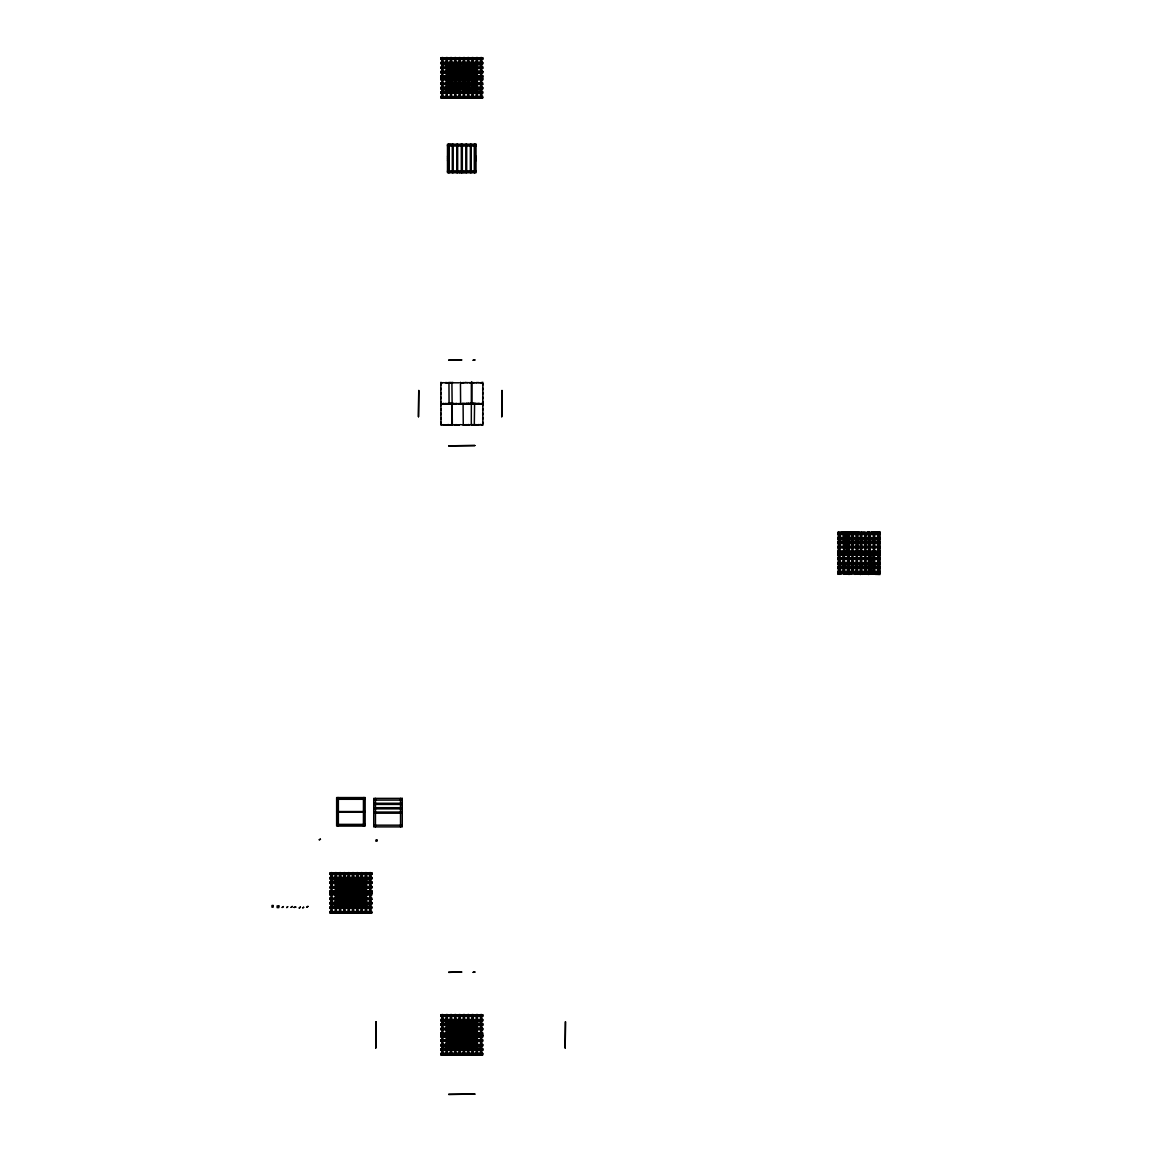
<?xml version="1.0" encoding="UTF-8"?>
<svg xmlns="http://www.w3.org/2000/svg" width="1152" height="1152" viewBox="0 0 1152 1152"><rect width="100%" height="100%" fill="white"/><g stroke="black" fill="none" stroke-linecap="round" stroke-linejoin="round"><path stroke-width="1.5" d="M460.296 382.709L461.707 382.867M452.952 404.035L451.915 403.286M441 424.8L440.856 382.349L442.094 382.867M459.734 403.963L461.203 403.646L459.821 404.006M470.693 403.43C467.51 403.632 472.176 402.941 472.738 404.237M471.37 403.661L473.126 403.69M463.09 424.771L465.178 424.771M482.717 405.677L482.861 403.618M471.37 425.002L471.125 424.685M471.312 424.757L471.37 382.349L472.55 382.838M849.499 531.85L849.082 574.33M838.022 553.234L839.146 552.917L838.31 552.902M857.779 532.08L856.829 531.95M852.019 552.643L848.923 553.046L848.923 574.531L849.643 574.186M852.739 553.349L848.606 552.787M838.022 574.344L839.016 574.085M860.429 553.046L862.819 552.83M861.134 552.888L859.666 553.205M872.698 552.802L868.536 553.046L870.149 553.334M868.248 553.219L869.069 552.643M868.176 553.392L870.667 552.672L869.602 552.946M880.027 552.96L878.443 553.45M872.813 574.171L867.917 574.114L868.536 574.531L868.536 531.691L869.573 531.922L867.643 532.238M453.01 382.594L452.174 382.522M452.894 382.522L451.915 382.896L452.333 425.16L450.605 424.901M471.787 382.522L470.88 382.781M452.059 403.373L451.627 404.15L452.174 403.488M441 424.987L444.456 424.958M471.528 403.675L470.952 404.064M482.861 403.848L482.069 403.92M482.702 404.006L479.189 404.035M849.341 532.051L848.376 531.979L849.384 532.253M857.318 532.181L858.874 532.21M868.954 531.864L867.816 532.08M849.226 552.715L848.779 553.478L850.435 553.579M857.462 553.176L855.922 553.19L858.312 552.946M838.31 574.013L838.31 532.21M879.725 553.478L879.725 552.686L877.738 552.974M445.464 382.81L448.056 382.867M453.571 382.81L458.87 382.81M473.472 382.781L476.539 382.824M478.397 382.565L475.978 382.622M454.507 403.92L453.643 404.064L454.622 404.021M458.136 403.603L459.202 403.618M447.725 424.699L446.674 424.8M469.267 424.843L470.635 424.685M478.31 424.656L475.819 424.944M845.05 531.907L842.069 531.936M850.982 531.835L850.248 531.979M862.79 532.166L861.552 532.051M843.365 553.363L842.314 553.579L847.166 552.787M855.432 552.845L857.779 553.392M862.43 553.147L860.256 552.816M873.216 553.219L873.173 552.398M872.813 552.672L875.045 552.845M867.24 574.099L865.771 574.056M875.045 574.33L880.027 574.502L880.027 531.662L878.904 531.979M445.018 382.68L446.458 382.579M448.79 382.766L451.728 382.565M468.907 382.68L469.267 382.536M442.426 403.574L447.523 403.963M443.477 403.459L444.283 403.546M444.96 403.934L445.896 404.05M465.883 403.459L467.078 403.402M466.171 403.603L466.862 403.474M468.907 403.992L470.246 404.035M448.229 424.685L447.538 424.829M454.68 424.728L455.414 424.958L453.456 424.958M467.539 424.814L465.71 424.642M475.373 424.771L473.242 424.987L474.019 424.656M475.258 424.858L474.106 424.613M873.95 532.037C871.402 532.253 876.571 531.792 874.008 532.195M847.166 553.219L846.115 553.522L848.635 553.219M877.046 531.979L876.355 531.893M854.179 553.493L853.33 553.334L855.922 553.378M862.877 552.686L864.245 552.744M864.605 553.378L863.338 552.773M867.355 552.874L864.806 552.974M839.88 574.142L841.738 574.114M876.989 553.334L875.736 553.334M851.371 573.984L853.618 574.085M871.459 574.07L871.978 574.2M875.232 574.171L875.909 574.214M444.398 382.68L444.226 382.766M451.541 382.882L449.856 382.579M469.901 382.824L470.765 382.68M449.021 403.445L450.058 403.474M450.778 403.286L449.064 404.251L448.963 382.349L449.885 382.867M450.288 403.934L449.237 404.208M450.288 404.122L449.179 404.05M479.65 382.954L482.227 382.882M453.744 403.43L452.938 403.531M458.698 404.006L459.259 403.978M474.739 403.848L473.414 403.387L474.581 403.646L474.293 424.915M474.552 403.992L475.79 404.05M480.341 403.934L482.04 403.589L481.306 403.474M473.414 424.685L472.349 424.742L473.184 424.987M841.262 532.253L842.011 532.08M849.629 532.253L850.363 532.238M861.178 532.022L861.178 532.21M867.067 531.979L867.47 532.109M839.88 553.018L839.65 552.96M839.75 553.435L842.314 553.579M849.082 553.19L847.368 553.522L848.405 553.378M876.874 532.094L878.774 532.051M851.731 553.018L853.618 552.787M856.858 552.686L857.29 552.902M860.818 553.522L861.739 553.277M866.131 553.464L867.47 553.421M866.779 553.579L868.838 552.946M870.466 552.989L871.099 552.931M871.79 553.378L874.858 552.902M845.453 574.085L847.714 574.099M843.566 574.2L846.374 574.013M875.606 552.802L879.134 552.787M878.832 553.32L876.197 553.45M851.314 574.128L850.392 574.142M870.538 574.099L871.373 574.114M467.496 382.565L463.766 382.752M448.661 403.618L447.422 403.531M448.661 424.915L450.418 424.8M872.338 531.864L870.998 532.109M450.23 382.68L451.339 382.579M469.843 382.867L471.946 382.32L471.946 403.805M480.758 382.68L482.861 382.32L482.861 425.16L480.571 424.584L482.558 424.829M442.944 424.642L443.65 424.8M855.576 531.979L854.064 532.109L855.922 532.08M863.165 552.845L862.171 552.845M466.056 382.579L465.322 382.493M446.386 404.107L446.515 404.021M466.358 403.488L465.998 404.107L467.496 403.862M468.403 403.445L469.21 403.402M477.058 403.56L476.467 403.906M459.259 424.958L457.373 425.059L458.51 424.786M469.008 425.016L468.202 424.584L469.21 424.699M477.821 424.944L476.654 424.656M863.77 531.95L863.107 532.195M843.552 553.45L845.05 553.205M851.789 553.176L850.925 553.334M854.338 552.802L853.747 552.888M863.77 553.262L862.978 553.363M845.136 573.912L843.221 573.955M854.741 574.33L856.296 574.214M443.491 382.651L441.576 382.838M474.437 382.608L473.645 382.738M451.397 403.877L452.088 404.136M462.499 403.862L464.443 404.035M472.882 403.488L471.787 403.834L473.256 403.258M474.192 403.834L472.55 404.136M449.698 424.858L450.547 424.757M460.656 424.627L459.317 424.8M840.6 532.224L840.47 532.109M871.243 532.138L872.712 532.21M846.792 552.946L849.082 552.816M871.186 553.291L870.451 553.176L871.79 553.565M856.915 574.128L860.256 574.301M856.613 574.142L858.499 574.142M870.048 574.315L868.781 574.2L869.947 574.128M480.211 403.56L478.368 403.488M878.976 552.974L877.205 552.83M460.886 382.91L463.709 382.91M444.154 404.251L441.274 404.222L441.374 403.474M443.851 404.05L442.094 403.992M450.864 404.194L450.115 403.517L452.333 403.848M461.506 403.603L462.427 403.416M461.707 403.992L462.254 404.05M462.139 424.901L461.578 424.67M838.166 531.893L839.808 532.094M847.584 531.893L848.477 532.282M858.499 552.845L859.997 552.816M859.55 553.349L860.515 553.176M847.771 574.243L848.779 574.013M859.997 573.941L858.557 574.315M878.17 574.315L878.976 574.272M446.645 382.651L447.826 382.723M467.136 382.853L468.446 382.622M478.037 382.853L479.088 382.579M446.328 425.002L445.363 424.973M478.339 404.021L480.283 404.078M456.509 424.886L457.315 424.858M844.69 532.195L847.109 532.066M847.742 532.224L848.534 532.109M852.538 532.123L853.157 531.907M853.387 532.253L852.264 531.95M842.774 552.744L843.278 573.264L844.416 573.264L844.43 532.67L843.278 532.67L843.71 552.902M844.747 553.262L843.883 553.291M859.234 553.522L858.053 553.378M873.878 552.758L875.39 553.19M872.251 574.114L874.152 574.214M448.402 404.179L449.006 404.222M455.083 403.474L456.278 403.661M455.314 404.064L456.739 403.862M468.23 403.862L467.496 404.05M456.638 424.8L455.818 424.57M841.838 552.931L842.53 552.83M865.397 553.378L865.454 553.19M863.971 574.085L863.856 574.2M475.589 403.474L474.97 403.474M841.954 552.672L841.738 552.816M876.082 532.037L875.563 531.907M864.302 552.888L866.045 553.09M456.638 403.315L457.819 404.05M445.666 424.843L444.629 424.742M466.92 424.958L468.144 424.613M865.843 532.282L864.605 532.066M852.797 553.306L852.192 552.787M477.576 403.502L478.685 403.531M477.389 403.531L478.166 403.877M842.746 531.878L843.883 531.792M846.014 532.138L847.224 532.282L846.288 531.893M846.13 553.176L846.13 531.691L846.936 532.123M866.75 574.2L864.418 574.114M445.334 404.194L446.328 403.963M465.005 403.978L465.566 404.093M844.805 553.219L844.661 552.398M865.123 552.787L865.771 552.758M850.91 574.07L850.162 573.955M464.198 382.55L463.406 382.723M470.995 403.661L472.003 403.315M463.219 382.565L462.499 382.752M479.059 424.8L480.514 424.57M473.17 382.565L471.37 382.536M860.155 532.08L858.6 531.907M872.309 552.787L871.229 552.83M845.338 553.392L846.115 553.522M459.734 404.15L458.87 404.107M464.126 403.445L464.774 403.531M856.037 531.965L856.987 532.224M861.365 574.099L862.992 574.258M851.861 531.835L851.861 532.022M843.019 552.6L844.085 552.672M446.054 403.301L445.306 403.646M454.205 403.531L451.757 403.704L451.757 425.189L452.621 424.93M468.259 403.258L467.539 403.33M476.251 403.502L476.986 403.747M850.162 552.658L849.384 553.378M450.907 403.258L451.8 403.474M474.019 403.358L474.811 403.358M450.907 424.555L452.333 424.973M482.04 403.589L482.702 403.646M865.901 552.859L867.802 552.917M871.186 552.888L871.906 553.19M870.394 553.363L868.579 553.378M475.416 403.445L476.856 403.704M447.48 403.718L448.229 403.574M863.64 574.085L862.171 574.33M459.749 403.474L461.506 403.877L460.757 403.978M463.838 404.251L464.573 404.122M447.912 424.584L449.51 424.786M478.44 424.584L479.491 424.742M465.408 403.488L464.89 403.43M864.763 552.715L863.914 552.744M469.008 403.531L467.712 403.646M447.322 404.078L448.056 404.179M478.987 403.69L479.794 403.603M838.958 552.974L840.11 552.974M838.44 574.142L839.765 574.33M440.784 58.061L482.717 58.061M440.784 59.242L482.717 59.242M440.784 62.554L482.717 62.554M441.806 63.648L481.709 63.648M482.717 63.734L440.784 63.907L440.784 62.381L482.717 62.381L482.717 63.907M441.806 64.21L442.944 64.21M446.112 64.21L447.264 64.21M450.418 64.21L451.57 64.21M454.738 64.21L455.875 64.21M459.043 64.21L460.181 64.21M463.349 64.21L464.486 64.21M467.654 64.21L468.792 64.21M471.96 64.21L473.098 64.21M476.266 64.21L477.403 64.21M480.571 64.21L481.709 64.21M448.358 64.498L457.517 64.498L457.517 63.648M475.157 64.498L465.998 64.498L465.998 63.648M441.806 64.786L481.709 64.786M447.494 66.485L476.006 66.485M447.494 66.586L476.006 66.586M482.717 67.046L440.784 66.874L440.784 68.4L482.717 68.4L482.717 66.874M440.784 68.227L482.717 68.227M447.494 70.099L476.006 70.099M447.494 70.2L476.006 70.2M440.784 71.525L482.717 71.525M447.494 71.914L476.006 72M440.784 72.706L482.717 72.706M447.494 73.714L476.006 73.714M447.494 73.944L476.006 73.944M447.494 75.514L476.006 75.514M440.784 76.018L482.717 76.018M440.784 77.198L482.717 77.198M441.806 77.89L442.944 77.89M446.112 77.89L447.264 77.89M450.418 77.89L451.57 77.89M454.723 77.89L455.875 77.89M459.043 77.89L459.043 57.6L460.181 57.6L460.166 98.194L459.029 98.194L459.029 77.89L460.181 77.89M463.334 77.89L464.486 77.89M467.64 77.89L468.792 77.89M471.946 77.89L473.098 77.89M476.251 77.89L477.403 77.89M480.571 77.89L481.709 77.89M440.784 78.595L482.717 78.595M482.717 79.776L440.784 79.949L440.784 78.422L482.717 78.422L482.717 79.949M447.494 80.179L476.006 80.179M447.494 80.266L476.006 80.266M448.358 81.85L447.494 81.85L476.006 81.979L475.157 81.85M440.784 83.074L482.717 82.901L482.717 84.427L440.784 84.427L440.784 82.901M447.494 83.779L476.006 83.779M447.494 83.88L476.006 83.88M440.784 84.254L482.717 84.254M447.494 85.68L476.006 85.594M440.784 87.394L482.717 87.394L482.717 88.92L440.784 88.92L440.784 87.394L482.717 87.566M440.784 88.747L482.717 88.747M447.494 89.294L476.006 89.194M441.806 91.008L481.709 91.008M448.358 91.296L457.517 91.296M465.998 91.296L475.157 91.296M441.806 91.57L442.944 91.57M446.112 91.57L447.25 91.57M450.418 91.57L451.555 91.57M454.723 91.57L455.861 91.57M459.029 91.57L460.166 91.57M463.334 91.57L464.472 91.57M467.64 91.57L468.778 91.57M471.946 91.57L473.083 91.57M476.251 91.57L477.389 91.57M480.571 91.57L481.709 91.57M440.784 92.059L482.717 92.059M440.784 93.24L482.717 93.413L482.717 91.886L440.784 91.886L440.784 93.413M440.784 96.538L482.717 96.365L482.717 97.891L440.784 97.891L440.784 96.365M440.784 97.718L482.717 97.718M449.208 145.08L462.326 145.08M447.494 145.354L476.006 145.354M447.494 145.93L476.006 145.93M447.494 156.283L448.358 156.283M475.157 156.283L476.006 156.283M447.494 157.896L448.358 157.896M475.157 157.896L476.006 157.896M447.494 159.048L448.358 159.048M475.157 159.048L476.006 159.048M447.494 160.661L448.358 160.661M475.157 160.661L476.006 160.661M447.494 171.014L476.006 171.014M447.494 171.59L476.006 171.59M449.208 171.864L474.293 171.864M869.126 532.67L870.264 532.67L870.25 573.264L869.112 573.264L868.694 531.893M837.95 533.146L879.883 533.146M837.95 534.326L879.883 534.326M879.883 537.624L837.95 537.451L837.95 538.978L879.883 538.978L879.883 537.451M837.95 538.805L879.883 538.805M838.973 539.294L840.11 539.294M843.278 539.294L844.43 539.294M847.584 539.294L848.736 539.294M851.904 539.294L853.042 539.294M856.21 539.294L857.347 539.294M860.515 539.294L861.653 539.294M864.821 539.294L865.958 539.294M869.126 539.294L870.264 539.294M873.432 539.294L874.57 539.294M877.738 539.294L878.875 539.294M838.973 539.856L878.875 539.856M837.95 542.117L879.883 542.117M837.95 543.298L879.883 543.298M837.95 546.61L879.883 546.61M879.883 547.79L837.95 547.963L837.95 546.437L879.883 546.437L879.883 547.963M879.883 551.088L837.95 550.915L837.95 552.442L879.883 552.442L879.883 550.915M837.95 552.269L879.883 552.269M851.89 552.974L853.042 552.974M860.501 552.974L861.653 552.974M873.418 552.974L874.57 552.974M837.95 553.666L879.883 553.666M837.95 554.846L879.883 554.846M837.95 558.158L879.883 558.158M837.95 559.339L879.883 559.512L879.883 557.986L837.95 557.986L837.95 559.512M879.883 562.637L837.95 562.464L837.95 563.99L879.883 563.99L879.883 562.464M837.95 563.818L879.883 563.818M838.973 566.078L878.875 566.078M838.973 566.654L840.11 566.654M843.278 566.654L844.416 566.654M847.584 566.654L848.722 566.654M851.89 566.654L853.027 566.654M860.501 566.654L861.638 566.654M864.806 566.654L865.944 566.654M869.112 566.654L870.25 566.654M873.418 566.654L874.555 566.654M877.738 566.654L878.875 566.654M837.95 567.13L879.883 567.13M838.973 567.216L878.875 567.216M837.95 568.31L879.883 568.31M837.95 571.622L879.883 571.622M837.95 572.803L879.883 572.803M860.501 573.264L861.638 573.264L861.653 532.67L860.515 532.67L860.429 574.531M336.643 798.71L365.141 798.71M336.643 799.286L365.141 799.286M373.738 800.093L402.25 800.093M373.738 803.275L402.25 803.275M373.738 804.413L402.25 804.413M373.738 807.696L402.25 807.696M373.738 808.848L402.25 808.848M336.643 811.541L365.141 811.541M336.643 812.102L365.141 812.102M373.738 812.059L402.25 812.059M373.738 813.197L402.25 813.197M336.643 824.371L365.141 824.371M336.643 824.933L365.141 824.933M373.738 825.178L402.25 825.178M329.933 873.13L371.851 873.13M329.933 874.31L371.851 874.31M329.933 877.608L371.851 877.608M330.941 878.702L370.843 878.702M329.933 878.789L371.851 878.789M330.941 879.278L332.078 879.278M335.261 879.278L336.398 879.278M339.566 879.278L340.704 879.278M343.872 879.278L345.01 879.278M348.178 879.278L349.315 879.278M352.483 879.278L353.621 879.278M356.789 879.278L357.926 879.278M361.094 879.278L362.232 879.278M365.4 879.278L366.538 879.278M369.706 879.278L370.843 879.278M337.493 879.552L346.651 879.552M355.133 879.552L364.291 879.552M330.941 879.84L370.843 879.84M329.933 882.101L371.851 882.101M329.933 883.282L371.851 883.282M329.933 887.774L371.851 887.774M365.141 888.768L336.643 888.768L365.141 888.998M336.643 890.669L365.141 890.582M329.933 891.072L371.851 891.072M329.933 892.253L371.851 892.253M330.941 892.958L332.078 892.958M335.246 892.958L336.398 892.958L336.398 872.654L335.261 872.654L335.246 913.248L336.384 913.248L336.384 892.958M339.552 892.958L340.704 892.958M343.858 892.958L345.01 892.958M348.163 892.958L349.315 892.958M352.483 892.958L352.483 872.654L353.621 872.654L353.606 913.248L352.469 913.248L352.469 892.958L353.621 892.958M356.774 892.958L357.926 892.958M361.08 892.958L362.232 892.958M365.386 892.958L366.538 892.958M369.706 892.958L370.843 892.958M329.933 893.65L371.851 893.65M329.933 894.83L371.851 895.003L371.851 893.477L329.933 893.477L329.933 895.003M336.643 896.904L337.493 896.904M364.291 896.904L365.141 896.904M336.643 897.134L365.141 897.134M329.933 898.142L371.851 897.97L371.851 899.496L329.933 899.496L329.933 897.97M329.933 899.323L371.851 899.323M336.643 900.648L365.141 900.749M329.933 902.621L371.851 902.621M329.933 903.802L371.851 903.802M336.643 904.349L365.141 904.262M330.941 906.062L370.843 906.062M337.493 906.35L346.651 906.35L346.651 907.2M364.291 906.35L355.133 906.35L355.133 907.2M330.941 906.638L332.078 906.638M335.246 906.638L336.384 906.638M339.552 906.638L340.69 906.638M343.858 906.638L344.995 906.638M348.163 906.638L349.301 906.638M352.469 906.638L353.606 906.638M356.774 906.638L357.912 906.638M361.08 906.638L362.218 906.638M365.386 906.638L366.523 906.638M369.706 906.638L370.843 906.638M329.933 907.114L371.851 907.114M329.933 908.294L371.851 908.467L371.851 906.941L329.933 906.941L329.933 908.467M329.933 911.606L371.851 911.434L371.851 912.96L329.933 912.96L329.933 911.434M329.933 912.787L371.851 912.787M440.784 1015.056L482.717 1015.056M440.784 1016.237L482.717 1016.237M482.717 1019.549L440.784 1019.376L440.784 1020.902L482.717 1020.902L482.717 1019.376M440.784 1020.73L482.717 1020.73M441.806 1021.205L442.944 1021.205M446.112 1021.205L447.264 1021.205M450.418 1021.205L451.57 1021.205M454.738 1021.205L455.875 1021.205M459.043 1021.205L460.181 1021.205M463.349 1021.205L464.486 1021.205M467.654 1021.205L468.792 1021.205M471.96 1021.205L473.098 1021.205M476.266 1021.205L477.403 1021.205M480.571 1021.205L481.709 1021.205M448.358 1021.493L457.517 1021.493M465.998 1021.493L475.157 1021.493M441.806 1021.766L481.709 1021.766M447.494 1023.581L476.006 1023.581M440.784 1024.027L482.717 1024.027M440.784 1025.208L482.717 1025.208M447.494 1027.094L476.006 1027.195M440.784 1028.52L482.717 1028.52M447.494 1028.894L476.006 1028.894M447.494 1028.995L476.006 1028.995M482.717 1029.701L440.784 1029.874L440.784 1028.347L482.717 1028.347L482.717 1029.874M476.006 1030.709L447.494 1030.795L448.358 1030.925M475.157 1030.925L476.006 1030.925M447.494 1032.509L476.006 1032.509M447.494 1032.61L476.006 1032.61M440.784 1033.013L482.717 1032.84L482.717 1034.366L440.784 1034.366L440.784 1032.84M440.784 1034.194L482.717 1034.194M441.806 1034.885L442.944 1034.885M446.112 1034.885L447.264 1034.885M450.418 1034.885L451.57 1034.885M454.723 1034.885L455.875 1034.885M459.043 1034.885L459.043 1014.595L460.181 1014.595L460.166 1055.174L459.029 1055.174L459.029 1034.885L460.181 1034.885M463.334 1034.885L464.486 1034.885M467.64 1034.885L468.792 1034.885M471.946 1034.885L473.098 1034.885M476.251 1034.885L477.403 1034.885M480.571 1034.885L481.709 1034.885M440.784 1035.576L482.717 1035.576M440.784 1036.757L482.717 1036.757M447.494 1037.16L476.006 1037.261M447.494 1038.845L476.006 1038.845M447.494 1039.061L476.006 1039.061M440.784 1040.069L482.717 1040.069M447.494 1040.875L476.006 1040.774M440.784 1041.25L482.717 1041.422L482.717 1039.896L440.784 1039.896L440.784 1041.422M447.494 1042.574L476.006 1042.574M447.494 1042.675L476.006 1042.675M482.717 1044.562L440.784 1044.389L440.784 1045.915L482.717 1045.915L482.717 1044.389M440.784 1045.742L482.717 1045.742M447.494 1046.189L476.006 1046.189M447.494 1046.29L476.006 1046.29M441.806 1048.003L481.709 1048.003M448.358 1048.277L457.517 1048.277L457.517 1049.141M475.157 1048.277L465.998 1048.277L465.998 1049.141M441.806 1048.565L442.944 1048.565M446.112 1048.565L447.25 1048.565M450.418 1048.565L451.555 1048.565M454.723 1048.565L455.861 1048.565M459.029 1048.565L460.166 1048.565M463.334 1048.565L464.472 1048.565M467.64 1048.565L468.778 1048.565M471.946 1048.565L473.083 1048.565M476.251 1048.565L477.389 1048.565M480.571 1048.565L481.709 1048.565M440.784 1049.04L482.717 1049.04M441.806 1049.141L481.709 1049.141M440.784 1050.221L482.717 1050.221M440.784 1053.533L482.717 1053.533M440.784 1054.714L482.717 1054.714L482.717 1053.36L440.784 1053.36L440.784 1054.886L482.717 1054.886M860.256 552.989L859.378 552.787M844.157 552.83L843.293 552.701M464.774 424.656L465.941 424.973M441.965 403.906L440.856 403.661L441.648 403.589M475.474 424.555L476.582 424.786M863.971 553.406L864.835 553.522M866.923 574.33L867.802 574.042M871.488 573.941L871.906 553.018M840.643 552.989L840.413 552.643M846.058 553.493L845.525 552.398M464.731 424.8L464.126 424.742M464.054 403.589L462.946 403.344M445.133 424.814L444.341 424.714M468.619 404.222L467.669 403.992M857.923 553.507L857.621 531.662M463.09 403.459L463.262 425.189M460.613 404.035L460.454 382.32M873.173 538.718L873.173 539.856M873.173 563.659L873.173 567.216M872.323 538.718L872.323 539.856M872.323 552.398L872.323 553.536M872.323 566.078L872.323 567.216M845.525 538.718L845.525 539.856M845.525 566.078L845.525 567.216M844.661 566.078L844.661 567.216M482.717 383.63L482.717 385.157M482.717 388.109L482.717 389.635M482.717 392.602L482.717 394.128M482.717 397.094L482.717 398.621M482.717 401.573L482.717 403.099M482.717 408.643L482.717 410.17M482.717 413.122L482.717 414.648M482.717 417.614L482.717 419.141M482.717 422.107L482.717 423.634M476.006 63.648L476.006 92.146M476.006 1020.629L476.006 1049.141M475.157 63.648L475.157 92.146M475.157 145.93L475.157 171.014M475.157 1020.629L475.157 1049.141M474.869 144.216L474.869 172.728M474.869 1020.629L474.869 1033.099M474.869 1036.67L474.869 1049.141M474.293 144.216L474.293 172.728M471.211 144.216L471.211 172.728M471.211 1020.629L471.211 1033.099M471.211 1036.67L471.211 1049.141M470.347 144.216L470.347 172.728M470.347 1020.629L470.347 1033.099M470.347 1036.67L470.347 1049.141M467.208 63.648L467.208 64.498M467.208 1048.277L467.208 1049.141M466.69 144.216L466.69 172.728M466.69 1020.629L466.69 1033.099M466.69 1036.67L466.69 1049.141M465.84 144.216L465.84 172.728M465.84 1020.629L465.84 1033.099M465.84 1036.67L465.84 1049.141M463.939 171.864L463.939 172.728M462.326 144.216L462.326 172.728M462.182 1020.629L462.182 1033.099M462.182 1036.67L462.182 1049.141M461.318 144.216L461.318 172.728M461.318 1020.629L461.318 1033.099M461.318 1036.67L461.318 1049.141M461.189 144.216L461.189 145.08M461.189 171.864L461.189 172.728M459.576 171.864L459.576 172.728M457.661 144.216L457.661 172.728M457.661 1020.629L457.661 1033.099M457.661 1036.67L457.661 1049.141M456.811 144.216L456.811 172.728M456.811 1020.629L456.811 1033.099M456.811 1036.67L456.811 1049.141M456.307 63.648L456.307 64.498M456.307 1048.277L456.307 1049.141M453.154 144.216L453.154 172.728M453.154 1020.629L453.154 1033.099M453.154 1036.67L453.154 1049.141M452.304 144.216L452.304 172.728M452.304 1020.629L452.304 1033.099M452.304 1036.67L452.304 1049.141M450.821 144.216L450.821 145.08M449.208 144.216L449.208 172.728M448.646 144.216L448.646 172.728M448.646 1020.629L448.646 1033.099M448.646 1036.67L448.646 1049.141M448.358 63.648L448.358 92.146M448.358 145.93L448.358 171.014M448.358 1020.629L448.358 1049.141M447.494 63.648L447.494 92.146M447.494 1020.629L447.494 1049.141M440.784 383.63L440.784 385.157M440.784 388.109L440.784 389.635M440.784 392.602L440.784 394.128M440.784 397.094L440.784 398.621M440.784 401.573L440.784 403.099M440.784 404.15L440.784 405.677M440.784 408.643L440.784 410.17M440.784 413.122L440.784 414.648M440.784 417.614L440.784 419.141M440.784 422.107L440.784 423.634M400.536 798.379L400.536 826.877M375.451 798.379L375.451 826.877M365.141 878.702L365.141 891.173M365.141 892.382L365.141 893.52M365.141 894.73L365.141 907.2M364.291 878.702L364.291 890.597M364.291 892.382L364.291 893.52M364.291 895.32L364.291 907.2M364.003 797.573L364.003 826.07M364.003 878.702L364.003 891.173M364.003 894.73L364.003 907.2M363.442 797.573L363.442 826.07M360.346 878.702L360.346 891.173M360.346 894.73L360.346 907.2M359.496 878.702L359.496 891.173M359.496 894.73L359.496 907.2M356.342 906.35L356.342 907.2M355.838 878.702L355.838 891.173M355.838 894.73L355.838 907.2M354.974 878.702L354.974 891.173M354.974 894.73L354.974 907.2M351.317 878.702L351.317 891.173M351.317 894.73L351.317 907.2M350.467 878.702L350.467 891.173M350.467 894.73L350.467 907.2M346.81 878.702L346.81 891.173M346.81 894.73L346.81 907.2M345.946 878.702L345.946 891.173M345.946 894.73L345.946 907.2M345.442 906.35L345.442 907.2M342.288 878.702L342.288 891.173M342.288 894.73L342.288 907.2M341.438 878.702L341.438 891.173M341.438 894.73L341.438 907.2M338.357 797.573L338.357 826.07M337.781 797.573L337.781 826.07M337.781 878.702L337.781 891.173M337.781 894.73L337.781 907.2M337.493 878.702L337.493 890.597M337.493 892.382L337.493 893.52M337.493 895.32L337.493 907.2M336.643 878.702L336.643 891.173M336.643 892.382L336.643 893.52M336.643 894.73L336.643 907.2M336.355 878.702L336.355 891.173M472.219 424.584L472.954 424.757L472.09 424.67M442.944 57.6L441.806 57.6L441.806 98.194L442.944 98.194L442.944 57.6M447.264 57.6L446.112 57.6L446.112 98.194L447.25 98.194L447.264 57.6M451.57 57.6L450.418 57.6L450.418 98.194L451.555 98.194L451.57 57.6M455.875 57.6L454.738 57.6L454.723 98.194L455.861 98.194L455.875 57.6M464.486 57.6L463.349 57.6L463.334 98.194L464.472 98.194L464.486 57.6M468.792 57.6L467.654 57.6L467.64 98.194L468.778 98.194L468.792 57.6M473.098 57.6L471.96 57.6L471.946 98.194L473.083 98.194L473.098 57.6M477.403 57.6L476.266 57.6L476.251 98.194L477.389 98.194L477.403 57.6M481.709 57.6L480.571 57.6L480.571 98.194L481.709 98.194L481.709 57.6M482.717 57.888L440.784 57.888L440.784 59.414L482.717 59.414L482.717 57.888M482.717 71.352L440.784 71.352L440.784 72.878L482.717 72.878L482.717 71.352M482.717 75.845L440.784 75.845L440.784 77.371L482.717 77.371L482.717 75.845M476.006 144.216L447.494 144.216L447.494 172.728L476.006 172.728L476.006 144.216M461.664 359.957L448.646 360.245L461.664 359.957M474.869 359.957L473.155 360.245L474.869 359.957M418.766 390.514L418.478 416.736L418.766 390.514M502.013 390.514L501.739 416.736L502.013 390.514M474.869 445.536L448.646 445.824L474.869 445.536M840.11 532.67L838.973 532.67L838.973 573.264L840.11 573.264L840.11 532.67M848.736 532.67L847.584 532.67L847.584 573.264L848.722 573.264L848.736 532.67M853.042 532.67L851.904 532.67L851.89 573.264L853.027 573.264L853.042 532.67M857.347 532.67L856.21 532.67L856.195 573.264L857.333 573.264L857.347 532.67M865.958 532.67L864.821 532.67L864.806 573.264L865.944 573.264L865.958 532.67M874.57 532.67L873.432 532.67L873.418 573.264L874.555 573.264L874.57 532.67M878.875 532.67L877.738 532.67L877.738 573.264L878.875 573.264L878.875 532.67M879.883 532.973L837.95 532.973L837.95 534.499L879.883 534.499L879.883 532.973M879.883 541.944L837.95 541.944L837.95 543.47L879.883 543.47L879.883 541.944M879.883 553.493L837.95 553.493L837.95 555.019L879.883 555.019L879.883 553.493M879.883 566.957L837.95 566.957L837.95 568.483L879.883 568.483L879.883 566.957M879.883 571.45L837.95 571.45L837.95 572.976L879.883 572.976L879.883 571.45M365.141 797.573L336.643 797.573L336.643 826.07L365.141 826.07L365.141 797.573M402.25 798.379L373.738 798.379L373.738 826.877L402.25 826.877L402.25 798.379M320.429 839.189L319.277 839.765L320.429 839.189M377.021 840.053L375.883 840.053L375.883 841.19L377.021 841.19L377.021 840.053M332.078 872.654L330.941 872.654L330.941 913.248L332.078 913.248L332.078 872.654M340.704 872.654L339.566 872.654L339.552 913.248L340.69 913.248L340.704 872.654M345.01 872.654L343.872 872.654L343.858 913.248L344.995 913.248L345.01 872.654M349.315 872.654L348.178 872.654L348.163 913.248L349.301 913.248L349.315 872.654M357.926 872.654L356.789 872.654L356.774 913.248L357.912 913.248L357.926 872.654M362.232 872.654L361.094 872.654L361.08 913.248L362.218 913.248L362.232 872.654M366.538 872.654L365.4 872.654L365.386 913.248L366.523 913.248L366.538 872.654M370.843 872.654L369.706 872.654L369.706 913.248L370.843 913.248L370.843 872.654M371.851 872.957L329.933 872.957L329.933 874.483L371.851 874.483L371.851 872.957M371.851 877.435L329.933 877.435L329.933 878.962L371.851 878.962L371.851 877.435M365.141 881.554L336.643 881.554L365.141 881.64M371.851 881.928L329.933 881.928L329.933 883.454L371.851 883.454L371.851 881.928M365.141 885.168L336.643 885.168L365.141 885.254M371.851 886.421L329.933 886.594L329.933 887.947L371.851 887.947L371.851 886.421M371.851 890.899L329.933 890.899L329.933 892.426L371.851 892.426L371.851 890.899M365.141 895.234L336.643 895.234L365.141 895.334M371.851 902.448L329.933 902.448L329.933 903.974L371.851 903.974L371.851 902.448M273.11 905.501L271.973 905.501L271.973 907.2L273.11 907.2L273.11 905.501M278.842 905.904L277.128 905.904L277.128 907.618L278.842 907.618L278.842 905.904M292.262 906.494L291.125 907.358L292.262 906.494M307.915 906.408L306.763 907.272L307.915 906.408M283.349 906.595L282.211 907.445L283.349 906.595M287.683 906.682L286.834 907.531L287.683 906.682M295.747 907.114L294.034 907.402L295.747 907.114M300.384 907.114L299.246 907.978L300.384 907.114M303.638 907.272L302.789 907.834L303.638 907.272M461.664 972.043L448.646 972.331L461.664 972.043M474.869 972.043L473.155 972.331L474.869 972.043M442.944 1014.595L441.806 1014.595L441.806 1055.174L442.944 1055.174L442.944 1014.595M447.264 1014.595L446.112 1014.595L446.112 1055.174L447.25 1055.174L447.264 1014.595M451.57 1014.595L450.418 1014.595L450.418 1055.174L451.555 1055.174L451.57 1014.595M455.875 1014.595L454.738 1014.595L454.723 1055.174L455.861 1055.174L455.875 1014.595M464.486 1014.595L463.349 1014.595L463.334 1055.174L464.472 1055.174L464.486 1014.595M468.792 1014.595L467.654 1014.595L467.64 1055.174L468.778 1055.174L468.792 1014.595M473.098 1014.595L471.96 1014.595L471.946 1055.174L473.083 1055.174L473.098 1014.595M477.403 1014.595L476.266 1014.595L476.251 1055.174L477.389 1055.174L477.403 1014.595M481.709 1014.595L480.571 1014.595L480.571 1055.174L481.709 1055.174L481.709 1014.595M482.717 1014.883L440.784 1014.883L440.784 1016.41L482.717 1016.41L482.717 1014.883M376.07 1021.766L375.782 1048.003L376.07 1021.766M565.459 1021.766L565.171 1048.003L565.459 1021.766M482.717 1023.854L440.784 1023.854L440.784 1025.381L482.717 1025.381L482.717 1023.854M482.717 1035.403L440.784 1035.403L440.784 1036.93L482.717 1036.93L482.717 1035.403M482.717 1048.867L440.784 1048.867L440.784 1050.394L482.717 1050.394L482.717 1048.867M474.869 1094.112L448.646 1094.4L474.869 1094.112"/></g></svg>
